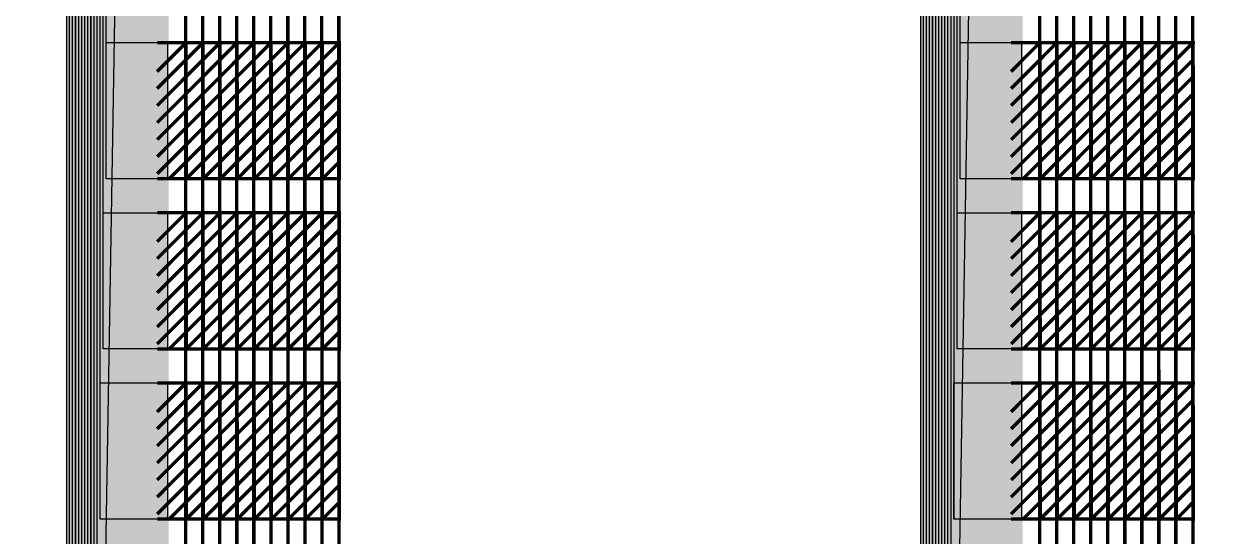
# Model space of a CAD drawing. Header units: millimetres. Extents: x -51 to 51, y -51 to 51.
# Drawn here: x -18.599 to -15.088, y -14.146 to -12.641 of the extents above; entities that cross this region are included whole.
import ezdxf

# ---------------------------------------------------------------- set-up
doc = ezdxf.new("R2010")
doc.units = ezdxf.units.MM
doc.linetypes.add('DASHED', pattern=[19.05, 12.7, -6.35])
for name, color, linetype in [('bottom_SU8', 5, 'Continuous'), ('metal', 43, 'Continuous'), ('reference', 18, 'DASHED')]:
    doc.layers.add(name, color=color, linetype=linetype)
doc.layers.add('top SU-8', color=3, linetype='Continuous', transparency=0.63)

msp = doc.modelspace()

# ---------------------------------------------------------------- linework, layer by layer
at = {"layer": 'bottom_SU8', "transparency": 33554544}
for points, const_width in [([(-18.3235, 5.9298), (-18.3235, -19.1017)], 0.3), ([(-15.8147, 5.9298), (-15.8147, -19.1017)], 0.3), ([(-18.1221, -19.0957), (-18.1267, -3.1964)], 0.01), ([(-18.0723, -19.0957), (-18.0767, -3.1964)], 0.01), ([(-18.0223, -19.0957), (-18.0267, -3.1964)], 0.01), ([(-17.9721, -19.0957), (-17.9767, -3.1961)], 0.01), ([(-17.9221, -19.0957), (-17.9267, -3.1964)], 0.01), ([(-17.8721, -19.0957), (-17.8767, -3.1961)], 0.01), ([(-17.8221, -19.0957), (-17.8263, -3.1961)], 0.01), ([(-17.7721, -19.0957), (-17.7767, -3.1961)], 0.01), ([(-17.7221, -19.0957), (-17.7267, -3.1961)], 0.01), ([(-17.6721, -19.0957), (-17.6766, -3.1921)], 0.01), ([(-15.6133, -19.0957), (-15.6178, -3.1964)], 0.01), ([(-15.5635, -19.0957), (-15.5678, -3.1964)], 0.01), ([(-15.5135, -19.0957), (-15.5178, -3.1964)], 0.01), ([(-15.4633, -19.0957), (-15.4678, -3.1961)], 0.01), ([(-15.4133, -19.0957), (-15.4178, -3.1964)], 0.01), ([(-15.3633, -19.0957), (-15.3678, -3.1961)], 0.01), ([(-15.3133, -19.0957), (-15.3175, -3.1961)], 0.01), ([(-15.2633, -19.0957), (-15.2678, -3.1961)], 0.01), ([(-15.2133, -19.0957), (-15.2178, -3.1961)], 0.01), ([(-15.1633, -19.0957), (-15.1678, -3.1921)], 0.01), ([(-18.2078, -12.7808), (-18.1229, -12.6957)], 0.01), ([(-18.2076, -12.8307), (-18.0729, -12.6957)], 0.01), ([(-18.2076, -12.8808), (-18.0229, -12.6957)], 0.01), ([(-18.2076, -12.9309), (-17.9729, -12.6957)], 0.01), ([(-18.2076, -12.981), (-17.9229, -12.6957)], 0.01), ([(-18.2076, -13.0311), (-17.8729, -12.6957)], 0.01), ([(-18.2076, -13.0812), (-17.8229, -12.6957)], 0.01), ([(-18.2076, -12.6957), (-17.6673, -12.6957)], 0.01), ([(-18.1721, -13.0957), (-17.7729, -12.6957)], 0.01), ([(-18.1221, -13.0957), (-18.1229, -12.6957)], 0.01), ([(-18.1221, -13.0957), (-17.7229, -12.6957)], 0.01), ([(-18.0721, -13.0957), (-18.0729, -12.6957)], 0.01), ([(-18.0721, -13.0957), (-17.6729, -12.6957)], 0.01), ([(-18.0221, -13.0957), (-18.0229, -12.6957)], 0.01), ([(-17.9721, -13.0957), (-17.9729, -12.6957)], 0.01), ([(-17.9221, -13.0957), (-17.9229, -12.6957)], 0.01), ([(-17.8721, -13.0957), (-17.8729, -12.6957)], 0.01), ([(-17.8221, -13.0957), (-17.8229, -12.6957)], 0.01), ([(-17.7721, -13.0957), (-17.7729, -12.6957)], 0.01), ([(-17.7221, -13.0957), (-17.7229, -12.6957)], 0.01), ([(-17.6721, -13.0957), (-17.6729, -12.6957)], 0.01), ([(-15.699, -12.7808), (-15.6141, -12.6957)], 0.01), ([(-15.6988, -12.8307), (-15.5641, -12.6957)], 0.01), ([(-15.6988, -12.8808), (-15.5141, -12.6957)], 0.01), ([(-15.6988, -12.9309), (-15.4641, -12.6957)], 0.01), ([(-15.6988, -12.981), (-15.4141, -12.6957)], 0.01), ([(-15.6988, -13.0311), (-15.3641, -12.6957)], 0.01), ([(-15.6988, -13.0812), (-15.3141, -12.6957)], 0.01), ([(-15.6988, -12.6957), (-15.1585, -12.6957)], 0.01), ([(-15.6633, -13.0957), (-15.2641, -12.6957)], 0.01), ([(-15.6133, -13.0957), (-15.6141, -12.6957)], 0.01), ([(-15.6133, -13.0957), (-15.2141, -12.6957)], 0.01), ([(-15.5633, -13.0957), (-15.5641, -12.6957)], 0.01), ([(-15.5633, -13.0957), (-15.1641, -12.6957)], 0.01), ([(-15.5133, -13.0957), (-15.5141, -12.6957)], 0.01), ([(-15.4633, -13.0957), (-15.4641, -12.6957)], 0.01), ([(-15.4133, -13.0957), (-15.4141, -12.6957)], 0.01), ([(-15.3633, -13.0957), (-15.3641, -12.6957)], 0.01), ([(-15.3133, -13.0957), (-15.3141, -12.6957)], 0.01), ([(-15.2633, -13.0957), (-15.2641, -12.6957)], 0.01), ([(-15.2133, -13.0957), (-15.2141, -12.6957)], 0.01), ([(-15.1633, -13.0957), (-15.1641, -12.6957)], 0.01), ([(-18.0221, -13.0957), (-17.6728, -12.7457)], 0.01), ([(-15.5133, -13.0957), (-15.164, -12.7457)], 0.01), ([(-17.9721, -13.0957), (-17.6727, -12.7957)], 0.01), ([(-15.4633, -13.0957), (-15.1639, -12.7957)], 0.01), ([(-17.9221, -13.0957), (-17.6726, -12.8457)], 0.01), ([(-15.4133, -13.0957), (-15.1638, -12.8457)], 0.01), ([(-17.8721, -13.0957), (-17.6725, -12.8957)], 0.01), ([(-15.3633, -13.0957), (-15.1637, -12.8957)], 0.01), ([(-17.8221, -13.0957), (-17.6724, -12.9457)], 0.01), ([(-15.3133, -13.0957), (-15.1636, -12.9457)], 0.01), ([(-17.7721, -13.0957), (-17.6723, -12.9957)], 0.01), ([(-15.2633, -13.0957), (-15.1635, -12.9957)], 0.01), ([(-17.7221, -13.0957), (-17.6722, -13.0457)], 0.01), ([(-15.2133, -13.0957), (-15.1634, -13.0457)], 0.01), ([(-18.2076, -13.0957), (-17.6672, -13.0957)], 0.01), ([(-15.6988, -13.0957), (-15.1584, -13.0957)], 0.01), ([(-18.2078, -13.2808), (-18.1229, -13.1957)], 0.01), ([(-18.2076, -13.3307), (-18.0729, -13.1957)], 0.01), ([(-18.2076, -13.3808), (-18.0229, -13.1957)], 0.01), ([(-18.2076, -13.4309), (-17.9729, -13.1957)], 0.01), ([(-18.2076, -13.481), (-17.9229, -13.1957)], 0.01), ([(-18.2076, -13.5311), (-17.8729, -13.1957)], 0.01), ([(-18.2076, -13.5812), (-17.8229, -13.1957)], 0.01), ([(-18.2076, -13.1957), (-17.6673, -13.1957)], 0.01), ([(-18.1721, -13.5957), (-17.7729, -13.1957)], 0.01), ([(-18.1221, -13.5957), (-18.1229, -13.1957)], 0.01), ([(-18.1221, -13.5957), (-17.7229, -13.1957)], 0.01), ([(-18.0721, -13.5957), (-18.0729, -13.1957)], 0.01), ([(-18.0721, -13.5957), (-17.6729, -13.1957)], 0.01), ([(-18.0221, -13.5957), (-18.0229, -13.1957)], 0.01), ([(-17.9721, -13.5957), (-17.9729, -13.1957)], 0.01), ([(-17.9221, -13.5957), (-17.9229, -13.1957)], 0.01), ([(-17.8721, -13.5957), (-17.8729, -13.1957)], 0.01), ([(-17.8221, -13.5957), (-17.8229, -13.1957)], 0.01), ([(-17.7721, -13.5957), (-17.7729, -13.1957)], 0.01), ([(-17.7221, -13.5957), (-17.7229, -13.1957)], 0.01), ([(-17.6721, -13.5957), (-17.6729, -13.1957)], 0.01), ([(-15.699, -13.2808), (-15.6141, -13.1957)], 0.01), ([(-15.6988, -13.3307), (-15.5641, -13.1957)], 0.01), ([(-15.6988, -13.3808), (-15.5141, -13.1957)], 0.01), ([(-15.6988, -13.4309), (-15.4641, -13.1957)], 0.01), ([(-15.6988, -13.481), (-15.4141, -13.1957)], 0.01), ([(-15.6988, -13.5311), (-15.3641, -13.1957)], 0.01), ([(-15.6988, -13.5812), (-15.3141, -13.1957)], 0.01), ([(-15.6988, -13.1957), (-15.1585, -13.1957)], 0.01), ([(-15.6633, -13.5957), (-15.2641, -13.1957)], 0.01), ([(-15.6133, -13.5957), (-15.6141, -13.1957)], 0.01), ([(-15.6133, -13.5957), (-15.2141, -13.1957)], 0.01), ([(-15.5633, -13.5957), (-15.5641, -13.1957)], 0.01), ([(-15.5633, -13.5957), (-15.1641, -13.1957)], 0.01), ([(-15.5133, -13.5957), (-15.5141, -13.1957)], 0.01), ([(-15.4633, -13.5957), (-15.4641, -13.1957)], 0.01), ([(-15.4133, -13.5957), (-15.4141, -13.1957)], 0.01), ([(-15.3633, -13.5957), (-15.3641, -13.1957)], 0.01), ([(-15.3133, -13.5957), (-15.3141, -13.1957)], 0.01), ([(-15.2633, -13.5957), (-15.2641, -13.1957)], 0.01), ([(-15.2133, -13.5957), (-15.2141, -13.1957)], 0.01), ([(-15.1633, -13.5957), (-15.1641, -13.1957)], 0.01), ([(-18.0221, -13.5957), (-17.6728, -13.2457)], 0.01), ([(-15.5133, -13.5957), (-15.164, -13.2457)], 0.01), ([(-17.9721, -13.5957), (-17.6727, -13.2957)], 0.01), ([(-15.4633, -13.5957), (-15.1639, -13.2957)], 0.01), ([(-17.9221, -13.5957), (-17.6726, -13.3457)], 0.01), ([(-15.4133, -13.5957), (-15.1638, -13.3457)], 0.01), ([(-17.8721, -13.5957), (-17.6725, -13.3957)], 0.01), ([(-15.3633, -13.5957), (-15.1637, -13.3957)], 0.01), ([(-17.8221, -13.5957), (-17.6724, -13.4457)], 0.01), ([(-15.3133, -13.5957), (-15.1636, -13.4457)], 0.01), ([(-17.7721, -13.5957), (-17.6723, -13.4957)], 0.01), ([(-15.2633, -13.5957), (-15.1635, -13.4957)], 0.01), ([(-17.7221, -13.5957), (-17.6722, -13.5457)], 0.01), ([(-15.2133, -13.5957), (-15.1634, -13.5457)], 0.01), ([(-18.2076, -13.5957), (-17.6672, -13.5957)], 0.01), ([(-15.6988, -13.5957), (-15.1584, -13.5957)], 0.01), ([(-18.2078, -13.7808), (-18.1229, -13.6957)], 0.01), ([(-18.2076, -13.8307), (-18.0729, -13.6957)], 0.01), ([(-18.2076, -13.8808), (-18.0229, -13.6957)], 0.01), ([(-18.2076, -13.9309), (-17.9729, -13.6957)], 0.01), ([(-18.2076, -13.981), (-17.9229, -13.6957)], 0.01), ([(-18.2076, -14.0311), (-17.8729, -13.6957)], 0.01), ([(-18.2076, -14.0812), (-17.8229, -13.6957)], 0.01), ([(-18.2076, -13.6957), (-17.6673, -13.6957)], 0.01), ([(-18.1721, -14.0957), (-17.7729, -13.6957)], 0.01), ([(-18.1221, -14.0957), (-18.1229, -13.6957)], 0.01), ([(-18.1221, -14.0957), (-17.7229, -13.6957)], 0.01), ([(-18.0721, -14.0957), (-18.0729, -13.6957)], 0.01), ([(-18.0721, -14.0957), (-17.6729, -13.6957)], 0.01), ([(-18.0221, -14.0957), (-18.0229, -13.6957)], 0.01), ([(-17.9721, -14.0957), (-17.9729, -13.6957)], 0.01), ([(-17.9221, -14.0957), (-17.9229, -13.6957)], 0.01), ([(-17.8721, -14.0957), (-17.8729, -13.6957)], 0.01), ([(-17.8221, -14.0957), (-17.8229, -13.6957)], 0.01), ([(-17.7721, -14.0957), (-17.7729, -13.6957)], 0.01), ([(-17.7221, -14.0957), (-17.7229, -13.6957)], 0.01), ([(-17.6721, -14.0957), (-17.6729, -13.6957)], 0.01), ([(-15.699, -13.7808), (-15.6141, -13.6957)], 0.01), ([(-15.6988, -13.8307), (-15.5641, -13.6957)], 0.01), ([(-15.6988, -13.8808), (-15.5141, -13.6957)], 0.01), ([(-15.6988, -13.9309), (-15.4641, -13.6957)], 0.01), ([(-15.6988, -13.981), (-15.4141, -13.6957)], 0.01), ([(-15.6988, -14.0311), (-15.3641, -13.6957)], 0.01), ([(-15.6988, -14.0812), (-15.3141, -13.6957)], 0.01), ([(-15.6988, -13.6957), (-15.1585, -13.6957)], 0.01), ([(-15.6633, -14.0957), (-15.2641, -13.6957)], 0.01), ([(-15.6133, -14.0957), (-15.6141, -13.6957)], 0.01), ([(-15.6133, -14.0957), (-15.2141, -13.6957)], 0.01), ([(-15.5633, -14.0957), (-15.5641, -13.6957)], 0.01), ([(-15.5633, -14.0957), (-15.1641, -13.6957)], 0.01), ([(-15.5133, -14.0957), (-15.5141, -13.6957)], 0.01), ([(-15.4633, -14.0957), (-15.4641, -13.6957)], 0.01), ([(-15.4133, -14.0957), (-15.4141, -13.6957)], 0.01), ([(-15.3633, -14.0957), (-15.3641, -13.6957)], 0.01), ([(-15.3133, -14.0957), (-15.3141, -13.6957)], 0.01), ([(-15.2633, -14.0957), (-15.2641, -13.6957)], 0.01), ([(-15.2133, -14.0957), (-15.2141, -13.6957)], 0.01), ([(-15.1633, -14.0957), (-15.1641, -13.6957)], 0.01), ([(-18.0221, -14.0957), (-17.6728, -13.7457)], 0.01), ([(-15.5133, -14.0957), (-15.164, -13.7457)], 0.01), ([(-17.9721, -14.0957), (-17.6727, -13.7957)], 0.01), ([(-15.4633, -14.0957), (-15.1639, -13.7957)], 0.01), ([(-17.9221, -14.0957), (-17.6726, -13.8457)], 0.01), ([(-15.4133, -14.0957), (-15.1638, -13.8457)], 0.01), ([(-17.8721, -14.0957), (-17.6725, -13.8957)], 0.01), ([(-15.3633, -14.0957), (-15.1637, -13.8957)], 0.01), ([(-17.8221, -14.0957), (-17.6724, -13.9457)], 0.01), ([(-15.3133, -14.0957), (-15.1636, -13.9457)], 0.01), ([(-17.7721, -14.0957), (-17.6723, -13.9957)], 0.01), ([(-15.2633, -14.0957), (-15.1635, -13.9957)], 0.01), ([(-17.7221, -14.0957), (-17.6722, -14.0457)], 0.01), ([(-15.2133, -14.0957), (-15.1634, -14.0457)], 0.01), ([(-18.2076, -14.0957), (-17.6672, -14.0957)], 0.01), ([(-15.6988, -14.0957), (-15.1584, -14.0957)], 0.01)]:
    msp.add_lwpolyline(points, dxfattribs=dict(at, const_width=const_width))
at = {"layer": 'metal', "transparency": 33554544}
for points, const_width in [([(-18.3575, -13.0957), (-18.3575, 9.4365)], 0.004), ([(-15.8487, -13.0957), (-15.8487, 9.4365)], 0.004), ([(-18.3755, -14.0957), (-18.3755, 8.8389)], 0.004), ([(-18.3665, -13.5957), (-18.3665, 8.8407)], 0.004), ([(-15.8667, -14.0957), (-15.8667, 8.8389)], 0.004), ([(-15.8577, -13.5957), (-15.8577, 8.8407)], 0.004), ([(-18.3935, -15.0957), (-18.3935, 8.2445)], 0.004), ([(-18.3845, -14.5957), (-18.3845, 8.2445)], 0.004), ([(-15.8847, -15.0957), (-15.8847, 8.2445)], 0.004), ([(-15.8757, -14.5957), (-15.8757, 8.2445)], 0.004), ([(-18.4115, -16.0957), (-18.4115, 7.6503)], 0.004), ([(-18.4025, -15.5957), (-18.4025, 7.6503)], 0.004), ([(-15.9027, -16.0957), (-15.9027, 7.6503)], 0.004), ([(-15.8937, -15.5957), (-15.8937, 7.6503)], 0.004), ([(-18.4295, -17.0957), (-18.4295, 7.0554)], 0.004), ([(-18.4205, -16.5957), (-18.4205, 7.0554)], 0.004), ([(-15.9207, -17.0957), (-15.9207, 7.0554)], 0.004), ([(-15.9117, -16.5957), (-15.9117, 7.0554)], 0.004), ([(-18.4475, -18.0957), (-18.4475, 6.4565)], 0.004), ([(-18.4385, -17.5957), (-18.4385, 6.4576)], 0.004), ([(-15.9387, -18.0957), (-15.9387, 6.4565)], 0.004), ([(-15.9297, -17.5957), (-15.9297, 6.4576)], 0.004), ([(-18.4655, -19.0957), (-18.4655, 5.8889)], 0.004), ([(-18.4565, -18.5957), (-18.4565, 5.8943)], 0.004), ([(-15.9567, -19.0957), (-15.9567, 5.8889)], 0.004), ([(-15.9477, -18.5957), (-15.9477, 5.8943)], 0.004), ([(-18.1824, -12.8054), (-18.0729, -12.6957)], 0.006), ([(-18.1823, -12.8554), (-18.0229, -12.6957)], 0.006), ([(-18.1823, -12.9055), (-17.9729, -12.6957)], 0.006), ([(-18.1823, -12.9556), (-17.9229, -12.6957)], 0.006), ([(-18.1823, -13.0558), (-17.8229, -12.6957)], 0.006), ([(-18.1823, -12.6957), (-17.6699, -12.6957)], 0.006), ([(-18.1822, -13.0056), (-17.8729, -12.6957)], 0.006), ([(-18.1822, -12.7551), (-18.1229, -12.6957)], 0.006), ([(-18.1721, -13.0957), (-17.7729, -12.6957)], 0.006), ([(-18.1221, -13.0957), (-18.1229, -12.6957)], 0.006), ([(-18.1221, -13.0957), (-17.7229, -12.6957)], 0.006), ([(-18.0721, -13.0957), (-18.0729, -12.6957)], 0.006), ([(-18.0721, -13.0957), (-17.6729, -12.6957)], 0.006), ([(-18.0221, -13.0957), (-18.0229, -12.6957)], 0.006), ([(-17.9721, -13.0957), (-17.9729, -12.6957)], 0.006), ([(-17.9221, -13.0957), (-17.9229, -12.6957)], 0.006), ([(-17.8721, -13.0957), (-17.8729, -12.6957)], 0.006), ([(-17.8221, -13.0957), (-17.8229, -12.6957)], 0.006), ([(-17.7721, -13.0957), (-17.7729, -12.6957)], 0.006), ([(-17.7221, -13.0957), (-17.7229, -12.6957)], 0.006), ([(-17.6721, -13.0957), (-17.6729, -12.6957)], 0.006), ([(-15.6736, -12.8054), (-15.5641, -12.6957)], 0.006), ([(-15.6735, -12.8554), (-15.5141, -12.6957)], 0.006), ([(-15.6735, -12.9055), (-15.4641, -12.6957)], 0.006), ([(-15.6735, -13.0558), (-15.3141, -12.6957)], 0.006), ([(-15.6735, -12.6957), (-15.1611, -12.6957)], 0.006), ([(-15.6734, -12.9556), (-15.4141, -12.6957)], 0.006), ([(-15.6734, -13.0056), (-15.3641, -12.6957)], 0.006), ([(-15.6734, -12.7551), (-15.6141, -12.6957)], 0.006), ([(-15.6633, -13.0957), (-15.2641, -12.6957)], 0.006), ([(-15.6133, -13.0957), (-15.6141, -12.6957)], 0.006), ([(-15.6133, -13.0957), (-15.2141, -12.6957)], 0.006), ([(-15.5633, -13.0957), (-15.5641, -12.6957)], 0.006), ([(-15.5633, -13.0957), (-15.1641, -12.6957)], 0.006), ([(-15.5133, -13.0957), (-15.5141, -12.6957)], 0.006), ([(-15.4633, -13.0957), (-15.4641, -12.6957)], 0.006), ([(-15.4133, -13.0957), (-15.4141, -12.6957)], 0.006), ([(-15.3633, -13.0957), (-15.3641, -12.6957)], 0.006), ([(-15.3133, -13.0957), (-15.3141, -12.6957)], 0.006), ([(-15.2633, -13.0957), (-15.2641, -12.6957)], 0.006), ([(-15.2133, -13.0957), (-15.2141, -12.6957)], 0.006), ([(-15.1633, -13.0957), (-15.1641, -12.6957)], 0.006), ([(-18.0221, -13.0957), (-17.6728, -12.7457)], 0.006), ([(-15.5133, -13.0957), (-15.164, -12.7457)], 0.006), ([(-17.9721, -13.0957), (-17.6727, -12.7957)], 0.006), ([(-15.4633, -13.0957), (-15.1639, -12.7957)], 0.006), ([(-17.9221, -13.0957), (-17.6726, -12.8457)], 0.006), ([(-15.4133, -13.0957), (-15.1638, -12.8457)], 0.006), ([(-17.8721, -13.0957), (-17.6725, -12.8957)], 0.006), ([(-15.3633, -13.0957), (-15.1637, -12.8957)], 0.006), ([(-17.8221, -13.0957), (-17.6724, -12.9457)], 0.006), ([(-15.3133, -13.0957), (-15.1636, -12.9457)], 0.006), ([(-17.7721, -13.0957), (-17.6723, -12.9957)], 0.006), ([(-15.2633, -13.0957), (-15.1635, -12.9957)], 0.006), ([(-17.7221, -13.0957), (-17.6722, -13.0457)], 0.006), ([(-15.2133, -13.0957), (-15.1634, -13.0457)], 0.006), ([(-18.1844, -13.0957), (-17.6696, -13.0957)], 0.006), ([(-15.6756, -13.0957), (-15.1608, -13.0957)], 0.006), ([(-18.1824, -13.3054), (-18.0729, -13.1957)], 0.006), ([(-18.1823, -13.3554), (-18.0229, -13.1957)], 0.006), ([(-18.1823, -13.4055), (-17.9729, -13.1957)], 0.006), ([(-18.1823, -13.4556), (-17.9229, -13.1957)], 0.006), ([(-18.1823, -13.5558), (-17.8229, -13.1957)], 0.006), ([(-18.1823, -13.1957), (-17.6699, -13.1957)], 0.006), ([(-18.1822, -13.5056), (-17.8729, -13.1957)], 0.006), ([(-18.1822, -13.2551), (-18.1229, -13.1957)], 0.006), ([(-18.1721, -13.5957), (-17.7729, -13.1957)], 0.006), ([(-18.1221, -13.5957), (-18.1229, -13.1957)], 0.006), ([(-18.1221, -13.5957), (-17.7229, -13.1957)], 0.006), ([(-18.0721, -13.5957), (-18.0729, -13.1957)], 0.006), ([(-18.0721, -13.5957), (-17.6729, -13.1957)], 0.006), ([(-18.0221, -13.5957), (-18.0229, -13.1957)], 0.006), ([(-17.9721, -13.5957), (-17.9729, -13.1957)], 0.006), ([(-17.9221, -13.5957), (-17.9229, -13.1957)], 0.006), ([(-17.8721, -13.5957), (-17.8729, -13.1957)], 0.006), ([(-17.8221, -13.5957), (-17.8229, -13.1957)], 0.006), ([(-17.7721, -13.5957), (-17.7729, -13.1957)], 0.006), ([(-17.7221, -13.5957), (-17.7229, -13.1957)], 0.006), ([(-17.6721, -13.5957), (-17.6729, -13.1957)], 0.006), ([(-15.6736, -13.3054), (-15.5641, -13.1957)], 0.006), ([(-15.6735, -13.3554), (-15.5141, -13.1957)], 0.006), ([(-15.6735, -13.4055), (-15.4641, -13.1957)], 0.006), ([(-15.6735, -13.5558), (-15.3141, -13.1957)], 0.006), ([(-15.6735, -13.1957), (-15.1611, -13.1957)], 0.006), ([(-15.6734, -13.4556), (-15.4141, -13.1957)], 0.006), ([(-15.6734, -13.5056), (-15.3641, -13.1957)], 0.006), ([(-15.6734, -13.2551), (-15.6141, -13.1957)], 0.006), ([(-15.6633, -13.5957), (-15.2641, -13.1957)], 0.006), ([(-15.6133, -13.5957), (-15.6141, -13.1957)], 0.006), ([(-15.6133, -13.5957), (-15.2141, -13.1957)], 0.006), ([(-15.5633, -13.5957), (-15.5641, -13.1957)], 0.006), ([(-15.5633, -13.5957), (-15.1641, -13.1957)], 0.006), ([(-15.5133, -13.5957), (-15.5141, -13.1957)], 0.006), ([(-15.4633, -13.5957), (-15.4641, -13.1957)], 0.006), ([(-15.4133, -13.5957), (-15.4141, -13.1957)], 0.006), ([(-15.3633, -13.5957), (-15.3641, -13.1957)], 0.006), ([(-15.3133, -13.5957), (-15.3141, -13.1957)], 0.006), ([(-15.2633, -13.5957), (-15.2641, -13.1957)], 0.006), ([(-15.2133, -13.5957), (-15.2141, -13.1957)], 0.006), ([(-15.1633, -13.5957), (-15.1641, -13.1957)], 0.006), ([(-18.0221, -13.5957), (-17.6728, -13.2457)], 0.006), ([(-15.5133, -13.5957), (-15.164, -13.2457)], 0.006), ([(-17.9721, -13.5957), (-17.6727, -13.2957)], 0.006), ([(-15.4633, -13.5957), (-15.1639, -13.2957)], 0.006), ([(-17.9221, -13.5957), (-17.6726, -13.3457)], 0.006), ([(-15.4133, -13.5957), (-15.1638, -13.3457)], 0.006), ([(-17.8721, -13.5957), (-17.6725, -13.3957)], 0.006), ([(-15.3633, -13.5957), (-15.1637, -13.3957)], 0.006), ([(-17.8221, -13.5957), (-17.6724, -13.4457)], 0.006), ([(-15.3133, -13.5957), (-15.1636, -13.4457)], 0.006), ([(-17.7721, -13.5957), (-17.6723, -13.4957)], 0.006), ([(-15.2633, -13.5957), (-15.1635, -13.4957)], 0.006), ([(-17.7221, -13.5957), (-17.6722, -13.5457)], 0.006), ([(-15.2133, -13.5957), (-15.1634, -13.5457)], 0.006), ([(-18.1844, -13.5957), (-17.6696, -13.5957)], 0.006), ([(-15.6756, -13.5957), (-15.1608, -13.5957)], 0.006), ([(-18.1824, -13.8054), (-18.0729, -13.6957)], 0.006), ([(-18.1823, -13.8554), (-18.0229, -13.6957)], 0.006), ([(-18.1823, -13.9055), (-17.9729, -13.6957)], 0.006), ([(-18.1823, -13.9556), (-17.9229, -13.6957)], 0.006), ([(-18.1823, -14.0558), (-17.8229, -13.6957)], 0.006), ([(-18.1823, -13.6957), (-17.6699, -13.6957)], 0.006), ([(-18.1822, -14.0056), (-17.8729, -13.6957)], 0.006), ([(-18.1822, -13.7551), (-18.1229, -13.6957)], 0.006), ([(-18.1721, -14.0957), (-17.7729, -13.6957)], 0.006), ([(-18.1221, -14.0957), (-18.1229, -13.6957)], 0.006), ([(-18.1221, -14.0957), (-17.7229, -13.6957)], 0.006), ([(-18.0721, -14.0957), (-18.0729, -13.6957)], 0.006), ([(-18.0721, -14.0957), (-17.6729, -13.6957)], 0.006), ([(-18.0221, -14.0957), (-18.0229, -13.6957)], 0.006), ([(-17.9721, -14.0957), (-17.9729, -13.6957)], 0.006), ([(-17.9221, -14.0957), (-17.9229, -13.6957)], 0.006), ([(-17.8721, -14.0957), (-17.8729, -13.6957)], 0.006), ([(-17.8221, -14.0957), (-17.8229, -13.6957)], 0.006), ([(-17.7721, -14.0957), (-17.7729, -13.6957)], 0.006), ([(-17.7221, -14.0957), (-17.7229, -13.6957)], 0.006), ([(-17.6721, -14.0957), (-17.6729, -13.6957)], 0.006), ([(-15.6736, -13.8054), (-15.5641, -13.6957)], 0.006), ([(-15.6735, -13.8554), (-15.5141, -13.6957)], 0.006), ([(-15.6735, -13.9055), (-15.4641, -13.6957)], 0.006), ([(-15.6735, -14.0558), (-15.3141, -13.6957)], 0.006), ([(-15.6735, -13.6957), (-15.1611, -13.6957)], 0.006), ([(-15.6734, -13.9556), (-15.4141, -13.6957)], 0.006), ([(-15.6734, -14.0056), (-15.3641, -13.6957)], 0.006), ([(-15.6734, -13.7551), (-15.6141, -13.6957)], 0.006), ([(-15.6633, -14.0957), (-15.2641, -13.6957)], 0.006), ([(-15.6133, -14.0957), (-15.6141, -13.6957)], 0.006), ([(-15.6133, -14.0957), (-15.2141, -13.6957)], 0.006), ([(-15.5633, -14.0957), (-15.5641, -13.6957)], 0.006), ([(-15.5633, -14.0957), (-15.1641, -13.6957)], 0.006), ([(-15.5133, -14.0957), (-15.5141, -13.6957)], 0.006), ([(-15.4633, -14.0957), (-15.4641, -13.6957)], 0.006), ([(-15.4133, -14.0957), (-15.4141, -13.6957)], 0.006), ([(-15.3633, -14.0957), (-15.3641, -13.6957)], 0.006), ([(-15.3133, -14.0957), (-15.3141, -13.6957)], 0.006), ([(-15.2633, -14.0957), (-15.2641, -13.6957)], 0.006), ([(-15.2133, -14.0957), (-15.2141, -13.6957)], 0.006), ([(-15.1633, -14.0957), (-15.1641, -13.6957)], 0.006), ([(-18.0221, -14.0957), (-17.6728, -13.7457)], 0.006), ([(-15.5133, -14.0957), (-15.164, -13.7457)], 0.006), ([(-17.9721, -14.0957), (-17.6727, -13.7957)], 0.006), ([(-15.4633, -14.0957), (-15.1639, -13.7957)], 0.006), ([(-17.9221, -14.0957), (-17.6726, -13.8457)], 0.006), ([(-15.4133, -14.0957), (-15.1638, -13.8457)], 0.006), ([(-17.8721, -14.0957), (-17.6725, -13.8957)], 0.006), ([(-15.3633, -14.0957), (-15.1637, -13.8957)], 0.006), ([(-17.8221, -14.0957), (-17.6724, -13.9457)], 0.006), ([(-15.3133, -14.0957), (-15.1636, -13.9457)], 0.006), ([(-17.7721, -14.0957), (-17.6723, -13.9957)], 0.006), ([(-15.2633, -14.0957), (-15.1635, -13.9957)], 0.006), ([(-17.7221, -14.0957), (-17.6722, -14.0457)], 0.006), ([(-15.2133, -14.0957), (-15.1634, -14.0457)], 0.006), ([(-18.1844, -14.0957), (-17.6696, -14.0957)], 0.006), ([(-15.6756, -14.0957), (-15.1608, -14.0957)], 0.006)]:
    msp.add_lwpolyline(points, dxfattribs=dict(at, const_width=const_width))
for points in [[(-18.3575, -12.6957), (-18.1772, -12.6957), (-18.1772, -13.0957), (-18.3575, -13.0957)], [(-15.8487, -12.6957), (-15.6684, -12.6957), (-15.6684, -13.0957), (-15.8487, -13.0957)], [(-18.3665, -13.1957), (-18.1772, -13.1957), (-18.1772, -13.5957), (-18.3665, -13.5957)], [(-15.8577, -13.1957), (-15.6684, -13.1957), (-15.6684, -13.5957), (-15.8577, -13.5957)], [(-18.3755, -13.6957), (-18.1772, -13.6957), (-18.1772, -14.0957), (-18.3755, -14.0957)], [(-15.8667, -13.6957), (-15.6684, -13.6957), (-15.6684, -14.0957), (-15.8667, -14.0957)]]:
    msp.add_lwpolyline(points, close=True, dxfattribs=at)
at = {"layer": 'reference'}
msp.add_circle((0, 0), 38.1, dxfattribs=at)
at = {"layer": 'top SU-8', "transparency": 33554544}
for points in [[(-18.1736, -3.1692), (-18.4735, -3.1692), (-18.4737, -19.1018), (-18.4406, -19.1018)], [(-15.6648, -3.1692), (-15.9647, -3.1692), (-15.9649, -19.1018), (-15.9318, -19.1018)]]:
    msp.add_lwpolyline(points, close=True, dxfattribs=at)

doc.saveas('drawing.dxf')
